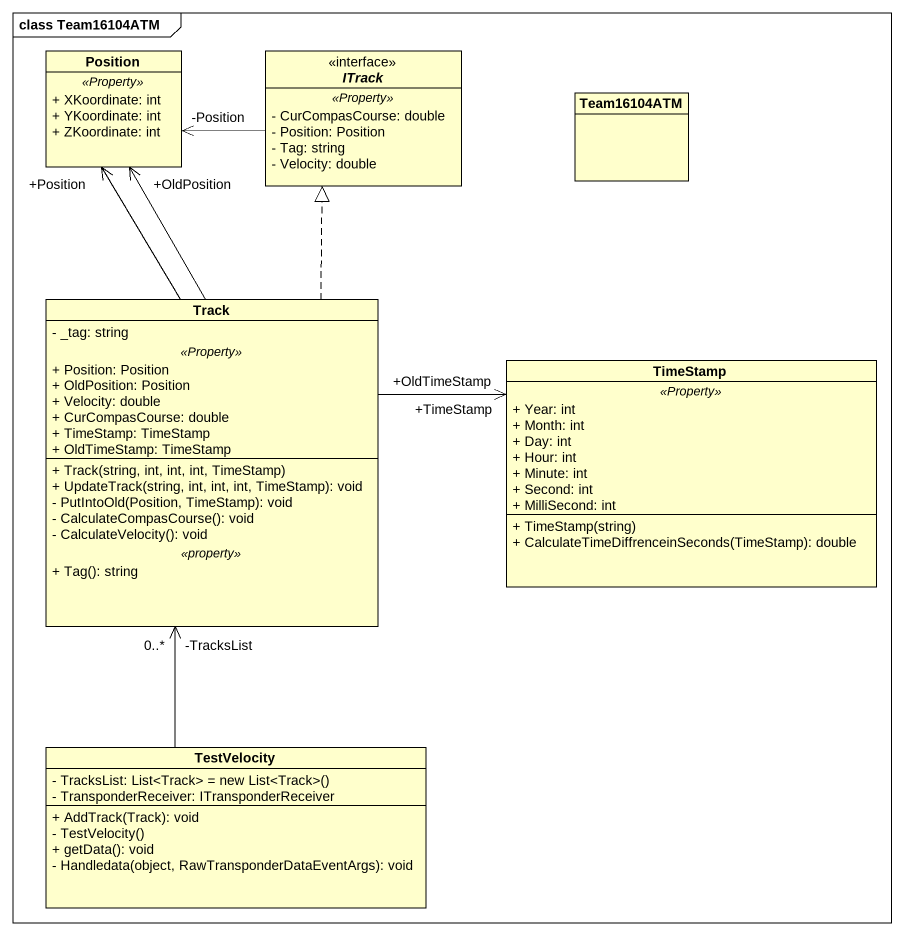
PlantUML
@startuml
mainframe class Team16104ATM
hide circle
hide empty members
skinparam classAttributeIconSize 0
class Position {
  .. <<Property>> ..
  + XKoordinate: int
  + YKoordinate: int
  + ZKoordinate: int
}
interface ITrack <<interface>> {
  .. <<Property>> ..
  - CurCompasCourse: double
  - Position: Position
  - Tag: string
  - Velocity: double
}
class Team16104ATM
class Track {
  - _tag: string
  .. <<Property>> ..
  + Position: Position
  + OldPosition: Position
  + Velocity: double
  + CurCompasCourse: double
  + TimeStamp: TimeStamp
  + OldTimeStamp: TimeStamp
  --
  + Track(string, int, int, int, TimeStamp)
  + UpdateTrack(string, int, int, int, TimeStamp): void
  - PutIntoOld(Position, TimeStamp): void
  - CalculateCompasCourse(): void
  - CalculateVelocity(): void
  .. <<property>> ..
  + Tag(): string
}
class TimeStamp {
  .. <<Property>> ..
  + Year: int
  + Month: int
  + Day: int
  + Hour: int
  + Minute: int
  + Second: int
  + MilliSecond: int
  --
  + TimeStamp(string)
  + CalculateTimeDiffrenceinSeconds(TimeStamp): double
}
class TestVelocity {
  {field} - TracksList: List<Track> = new List<Track>()
  - TransponderReceiver: ITransponderReceiver
  + AddTrack(Track): void
  - TestVelocity()
  + getData(): void
  - Handledata(object, RawTransponderDataEventArgs): void
}
ITrack -left-> "-Position" Position
Track -up-> "+OldPosition" Position
Track -up-> "+Position" Position
Track .up.|> ITrack
Track -right-> "+OldTimeStamp" TimeStamp
Track -right-> "+TimeStamp" TimeStamp
TestVelocity -up-> "-TracksList\n0..*" Track
@enduml
